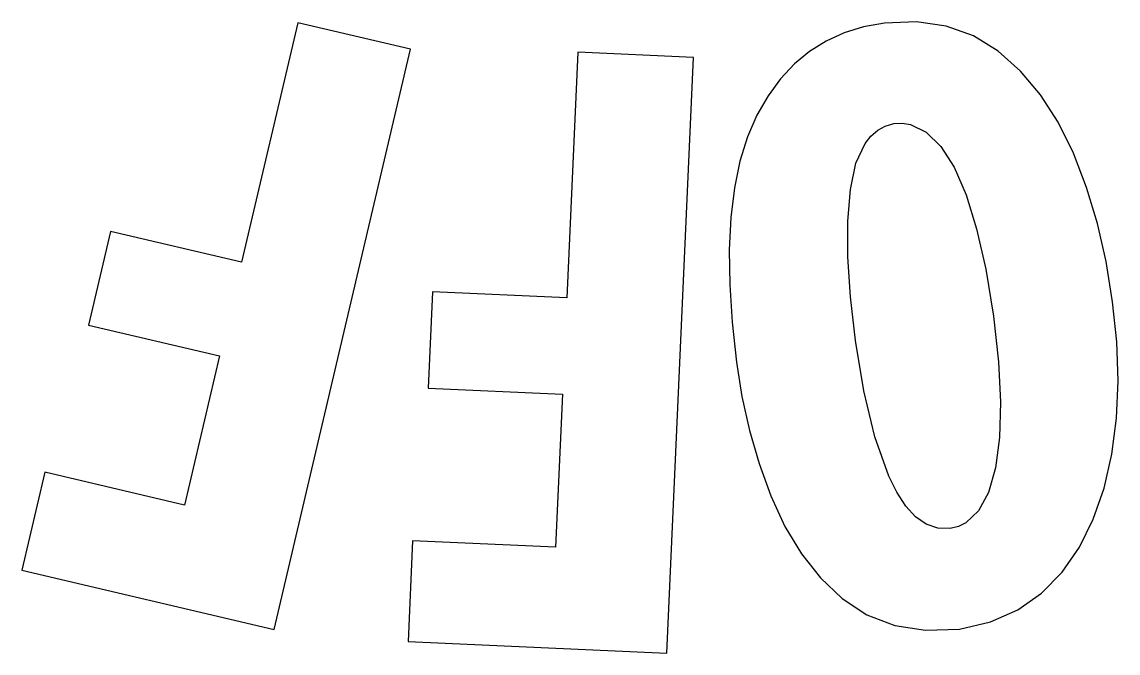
# Model space of a CAD drawing. Extents: x -39.67 to -34.7, y 120.38 to 123.23.
import ezdxf

# ---------------------------------------------------------------- set-up
doc = ezdxf.new("R2010")
doc.units = 0
doc.layers.add('LAYER_1', color=18, linetype='CONTINUOUS')

msp = doc.modelspace()

# ---------------------------------------------------------------- linework, layer by layer
at = {"layer": 'LAYER_1'}
for points in [[(-37.9054, 123.1102), (-38.4158, 123.2301), (-38.6706, 122.146), (-39.2634, 122.2854), (-39.3632, 121.8608), (-38.7704, 121.7215), (-38.9291, 121.0463), (-39.5608, 121.1948), (-39.6652, 120.7508), (-38.5231, 120.4823)], [(-35.4177, 120.4849), (-35.278, 120.5181), (-35.154, 120.5722), (-35.0455, 120.6471), (-34.9527, 120.7429), (-34.8748, 120.8559), (-34.8114, 120.9825), (-34.7623, 121.1225), (-34.7277, 121.2761), (-34.7069, 121.4395), (-34.6993, 121.6092), (-34.7049, 121.7849), (-34.7238, 121.9669), (-34.7536, 122.1486), (-34.7932, 122.3211), (-34.8426, 122.4845), (-34.9018, 122.6387), (-34.9711, 122.7799), (-35.051, 122.904), (-35.1414, 123.0111), (-35.2424, 123.1011), (-35.3543, 123.1702), (-35.4775, 123.2143), (-35.6121, 123.2335), (-35.7579, 123.2277), (-35.8519, 123.2109), (-35.9397, 123.1841), (-36.0212, 123.1471), (-36.0965, 123.1002), (-36.1656, 123.0432), (-36.2285, 122.9762), (-36.2852, 122.8991), (-36.3356, 122.812), (-36.3785, 122.7139), (-36.4124, 122.6038), (-36.4374, 122.4818), (-36.4535, 122.3478), (-36.4606, 122.2019), (-36.4588, 122.044), (-36.448, 121.8742), (-36.4283, 121.6924), (-36.4035, 121.537), (-36.3692, 121.3845), (-36.3257, 121.2348), (-36.2727, 121.0879), (-36.2093, 120.9497), (-36.1341, 120.8261), (-36.0472, 120.7171), (-35.9485, 120.6226), (-35.837, 120.5487), (-35.7113, 120.5011), (-35.5715, 120.4798)], [(-36.6226, 123.0729), (-37.1463, 123.0965), (-37.1964, 121.984), (-37.8047, 122.0114), (-37.8243, 121.5757), (-37.216, 121.5483), (-37.2472, 120.8555), (-37.8955, 120.8846), (-37.916, 120.4289), (-36.744, 120.3762)], [(-35.4599, 120.9396), (-35.5163, 120.9413), (-35.5685, 120.959), (-35.6167, 120.9925), (-35.6608, 121.0419), (-35.7011, 121.1045), (-35.7379, 121.1775), (-35.8008, 121.3548), (-35.8506, 121.5629), (-35.8884, 121.7908), (-35.9119, 121.9893), (-35.9236, 122.1695), (-35.9237, 122.3313), (-35.912, 122.4746), (-35.8866, 122.5939), (-35.8454, 122.6834), (-35.8189, 122.717), (-35.7884, 122.7431), (-35.7541, 122.7618), (-35.7157, 122.7731), (-35.6768, 122.7747), (-35.6392, 122.7688), (-35.5681, 122.7344), (-35.5025, 122.67), (-35.4423, 122.5755), (-35.388, 122.4513), (-35.3403, 122.2974), (-35.299, 122.1139), (-35.2641, 121.9008), (-35.2414, 121.6947), (-35.2323, 121.5118), (-35.2368, 121.3518), (-35.2549, 121.215), (-35.2864, 121.1038), (-35.3311, 121.0208), (-35.3889, 120.9661), (-35.4227, 120.9493)]]:
    msp.add_lwpolyline(points, close=True, dxfattribs=at)

doc.saveas('drawing.dxf')
